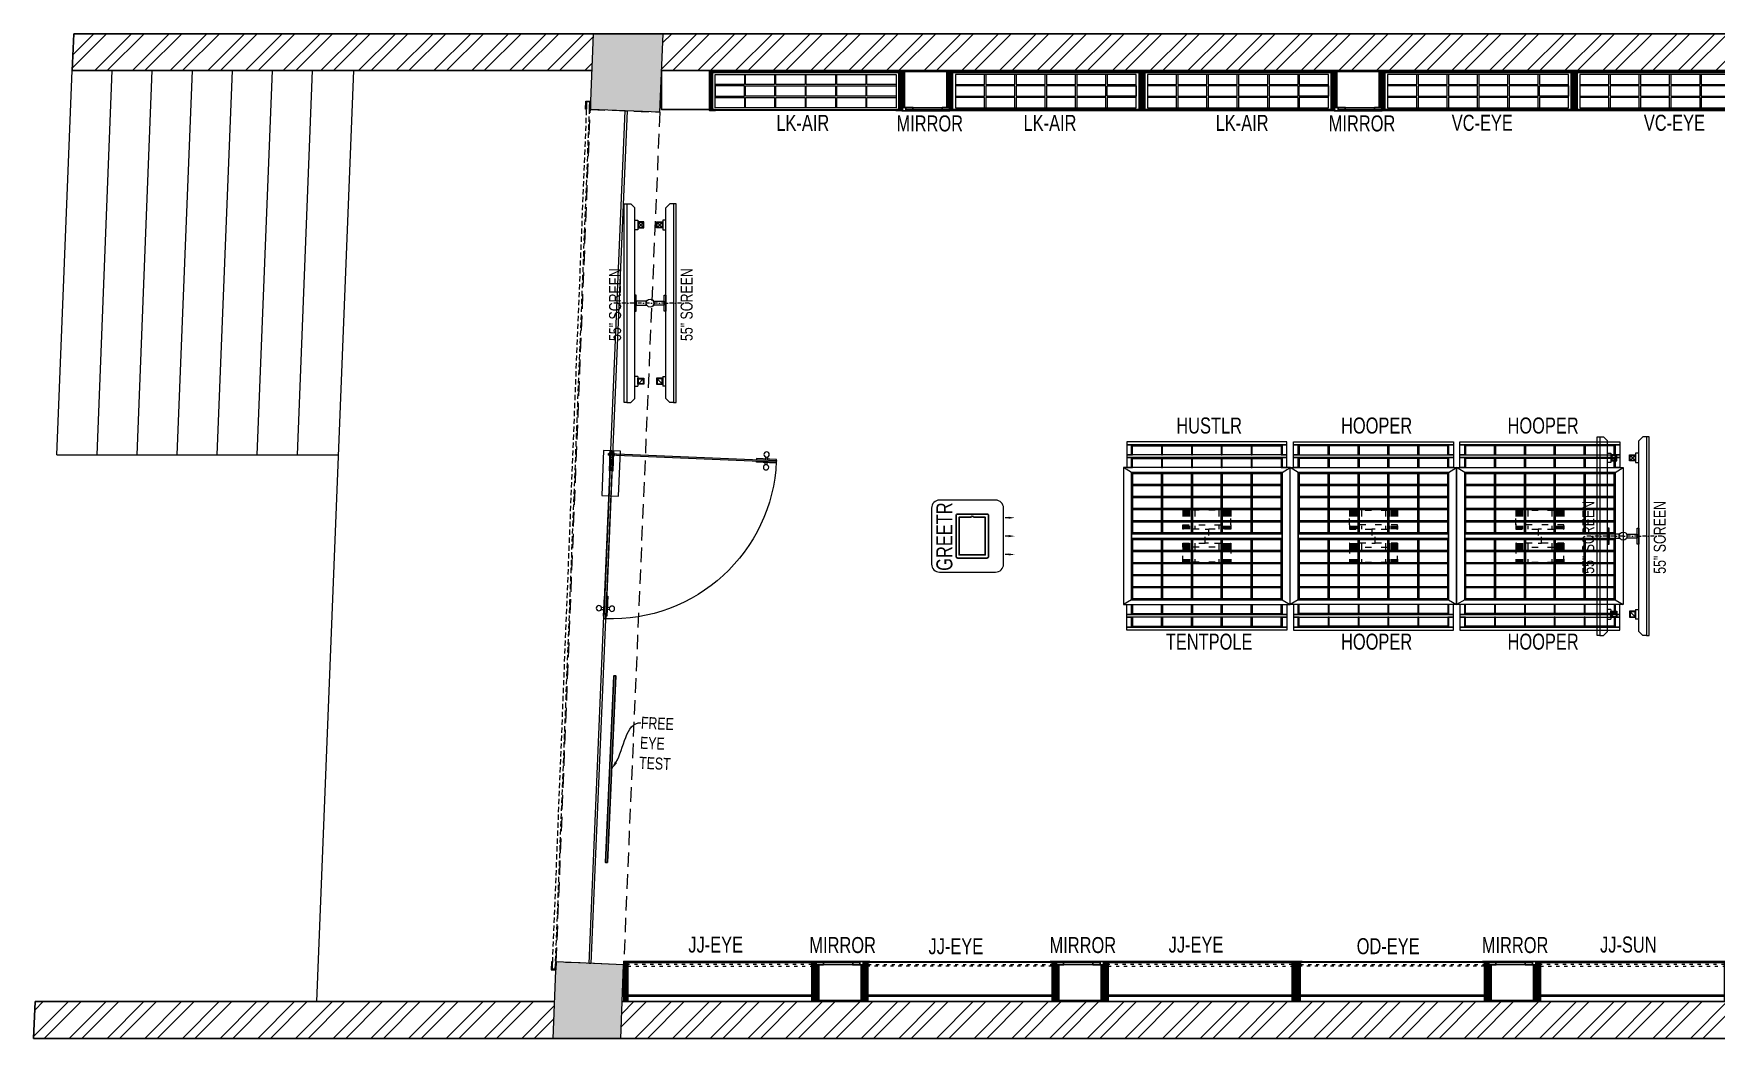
# Model space of a CAD drawing. Header units: feet. Extents: x 3569628 to 3589861, y -5468451 to -5462176.
# Drawn here: x 3569628 to 3580138, y -5468451 to -5462176 of the extents above; entities that cross this region are included whole.
import ezdxf
from ezdxf import colors
from ezdxf.entities.mleader import LeaderData, LeaderLine
from ezdxf.math import Vec2, Vec3

# ---------------------------------------------------------------- set-up
doc = ezdxf.new("R2010")
doc.units = ezdxf.units.FT
doc.header["$LTSCALE"] = 33
doc.header["$MEASUREMENT"] = 0
for name, pattern in [('a_p6_plan_L18$0$HIDDEN', [0.375, 0.25, -0.125]), ('ACAD_ISO03W100', [30, 12, -18]), ('DASHDOT2', [0.5, 0.25, -0.125, 0, -0.125]), ('HIDDENX2', [0.75, 0.5, -0.25])]:
    doc.linetypes.add(name, pattern=pattern)
for name, color, linetype, lineweight in [('A-Glazing', 4, 'Continuous', 20), ('A-shutter', 8, 'Continuous', 18), ('A-WALL HATCH', 251, 'Continuous', 0), ('beam', 90, 'Continuous', 9), ('Column', 243, 'Continuous', 9), ('column hatch', 5, 'Continuous', 0), ('Glazing', 141, 'Continuous', 15), ('LENS-DIM', 252, 'Continuous', 5), ('LENS-PARTITION', 21, 'Continuous', 25), ('LENS-TEXT', 31, 'Continuous', 5), ('LENS_DIMENSION', 193, 'Continuous', 0), ('LENS_TEXT', 31, 'Continuous', 5), ('LK-EQPMT', 3, 'Continuous', 18), ('LK-FF&E FLOOR', 1, 'Continuous', 9), ('LK-FF&E WALL', 1, 'Continuous', 9), ('LK-IT', 3, 'Continuous', 18), ('LN-ELEVATION-1', 81, 'Continuous', 25), ('LN-ELEVATION-2', 103, 'Continuous', 20), ('LN-ELEVATION-3', 125, 'Continuous', 18), ('LN-ELEVATION-4', 145, 'Continuous', 13), ('LN-ELEVATION-5', 167, 'Continuous', 5), ('LN-HATCH', 251, 'Continuous', 0), ('PLANO-TXT', 252, 'Continuous', 5), ('rolling shutter', 1, 'Continuous', 5), ('Steps', 4, 'Continuous', 9)]:
    doc.layers.add(name, color=color, linetype=linetype, lineweight=lineweight)
doc.layers.add('A-WALL', color=1, linetype='Continuous')
doc.styles.add('LK TXT', font='GILC____.TTF', dxfattribs={"height": 100})
doc.styles.get("Standard").update_dxf_attribs({"font": 'GILC____.TTF'})
pattern_1 = [(45, (-3489110.86, 5472592.8), (-117.733279, 117.733279), []), (45, (-3489032.37, 5472592.8), (-117.733279, 117.733279), [])]
pattern_2 = [(45, (7858054.0837, 3504049.203), (-4.4901280605, 4.4901280605), [])]

# ---------------------------------------------------------------- blocks, each defined once
blk = doc.blocks.new('*U44')
at = {"layer": 'A-shutter', "color": 5, "ltscale": 10}
for points in [[(41037961, -1561539), (41037961, -1561544), (41037916, -1561544), (41037916, -1561564), (41037961, -1561564), (41037961, -1561569), (41037911, -1561569), (41037911, -1561539)], [(41043291, -1561539), (41043291, -1561544), (41043336, -1561544), (41043336, -1561564), (41043291, -1561564), (41043291, -1561569), (41043341, -1561569), (41043341, -1561539)]]:
    blk.add_lwpolyline(points, close=True, dxfattribs=at)
at = {"layer": 'A-shutter', "color": 5, "linetype": 'HIDDENX2', "ltscale": 2}
blk.add_lwpolyline([(41037916, -1561544), (41037916, -1561564), (41043336, -1561564), (41043336, -1561544)], close=True, dxfattribs=at)
blk = doc.blocks.new('A$C97deccbb')
at = {"layer": 'A-WALL HATCH'}
h = blk.add_hatch(dxfattribs=at)
h.set_pattern_fill('ANSI32', color=256, scale=444)
h.set_pattern_definition(pattern_1)
h.paths.add_polyline_path([(-16497, 6045), (-16487, 6275), (-19733, 6275), (-19742, 6045)])
h.paths.add_polyline_path([(-16738, 0), (-16728, 230), (-19974, 230), (-19983, 0)])
h = blk.add_hatch(dxfattribs=at)
h.set_pattern_fill('ANSI32', color=256, scale=444)
h.set_pattern_definition(pattern_1)
h.paths.add_polyline_path([(11, 6045), (-221, 230), (-1412, 230), (-1412, 230), (-3884, 230), (-16307, 230), (-16316, 0), (0, 0), (250, 6275), (-16052, 6275), (-16061, 6045)])
at = {"layer": 'column hatch'}
h = blk.add_hatch(color=251, dxfattribs=at)
h.dxf.hatch_style = 1
h.paths.add_polyline_path([(-16316, 0), (-16298, 460), (-16719, 477), (-16738, 0)])
h.paths.add_polyline_path([(-16052, 6275), (-16487, 6275), (-16506, 5802), (-16072, 5785)])
at = {"layer": 'A-WALL'}
for p, q in [((-19742, 6045), (-19733, 6275)), ((-19733, 6275), (250, 6275)), ((-19742, 6045), (-16497, 6045)), ((-16061, 6045), (11, 6045)), ((-19983, 0), (-19974, 230)), ((-19974, 230), (-16728, 230)), ((-16307, 230), (-221, 230)), ((-19983, 0), (0, 0))]:
    blk.add_line(p, q, dxfattribs=at)
at = {"layer": 'beam', "linetype": 'a_p6_plan_L18$0$HIDDEN', "lineweight": 5, "ltscale": 11}
blk.add_lwpolyline([(-16072, 5785), (-16298, 460), (-16719, 477), (-16506, 5802)], close=True, dxfattribs=at)
at = {"layer": 'Column'}
for p, q in [((-16506, 5802), (-16487, 6275)), ((-16072, 5785), (-16052, 6275)), ((-16072, 5785), (-16506, 5802)), ((-16738, 0), (-16719, 477)), ((-16298, 460), (-16719, 477)), ((-16316, 0), (-16298, 460))]:
    blk.add_line(p, q, dxfattribs=at)
at = {"layer": 'Steps'}
for p, q in [((-19838, 3645), (-19742, 6045)), ((-19587, 3645), (-19492, 6045)), ((-19337, 3645), (-19242, 6045)), ((-19087, 3645), (-18991, 6045)), ((-18837, 3645), (-18741, 6045)), ((-18587, 3645), (-18491, 6045)), ((-18336, 3645), (-18241, 6045)), ((-18214, 230), (-17983, 6045)), ((-19838, 3645), (-18078, 3645))]:
    blk.add_line(p, q, dxfattribs=at)
at = {"layer": 'rolling shutter', "color": 2, "rotation": 267.7183126537516}
blk.add_blockref('*U44', (3177616, 40949059), dxfattribs=at)
blk = doc.blocks.new('Entrance Door')
at = {"layer": 'Glazing', "ltscale": 111}
blk.add_hatch(color=256, dxfattribs=at).paths.add_polyline_path([(18, -35), (18, -1235), (30, -1235), (30, -35)])
at = {"layer": 'Glazing'}
for p, q in [((30, -54), (18, -66)), ((1118, -31), (1118, -54)), ((1118, -89), (1118, -66)), ((1133, -31), (1133, -54)), ((1133, -89), (1133, -66))]:
    blk.add_line(p, q, dxfattribs=at)
at = {"layer": 'Glazing', "ltscale": 44}
for p, q in [((-5, -1156), (18, -1156)), ((-5, -1171), (18, -1171)), ((53, -1156), (30, -1156)), ((53, -1171), (30, -1171))]:
    blk.add_line(p, q, dxfattribs=at)
at = {"layer": 'Glazing'}
for points in [[(320, -120), (0, -120), (0, 0), (320, 0)], [(0, -54), (142, -54), (142, -47), (0, -47)], [(0, -66), (142, -66), (142, -74), (0, -74)], [(1181, -54), (1038, -54), (1038, -47), (1181, -47)], [(1181, -66), (1038, -66), (1038, -74), (1181, -74)]]:
    blk.add_lwpolyline(points, close=True, dxfattribs=at)
at = {"layer": 'Glazing', "ltscale": 222}
blk.add_lwpolyline([(-2, -66), (1199, -66), (1199, -54), (-2, -54)], close=True, dxfattribs=at)
at = {"layer": 'Glazing', "ltscale": 111}
blk.add_lwpolyline([(18, -35), (18, -1235), (30, -1235), (30, -35)], close=True, dxfattribs=at)
at = {"layer": 'Glazing', "ltscale": 44}
for points in [[(18, -1093), (18, -1235), (10, -1235), (10, -1093)], [(30, -1093), (30, -1235), (37, -1235), (37, -1093)]]:
    blk.add_lwpolyline(points, close=True, dxfattribs=at)
at = {"layer": 'Glazing'}
for centre, radius in [((1125, -14), 19), ((24, -59), 19.8), ((1125, -107), 19)]:
    blk.add_circle(centre, radius, dxfattribs=at)
at = {"layer": 'Glazing', "ltscale": 44}
for centre in [(-22, -1164), (70, -1164)]:
    blk.add_circle(centre, 19, dxfattribs=at)
at = {"layer": 'Glazing', "ltscale": 222}
blk.add_arc((24, -60), 1175, 270, 359.9996, dxfattribs=at)
blk = doc.blocks.new('MIRROR')
at = {"layer": 'LN-HATCH', "ltscale": 0.5}
h = blk.add_hatch(dxfattribs=at)
h.set_pattern_fill('ANSI31', color=256, scale=2)
h.set_pattern_definition([(45, (4060433.7416, 1708720.787), (-4.4901280605, 4.4901280605), [])])
h.paths.add_polyline_path([(213, 101), (231, 101), (231, -128), (213, -128)])
h.paths.add_polyline_path([(231, 95), (495, 95), (495, 101), (231, 101)])
h.paths.add_polyline_path([(513, 101), (495, 101), (495, -128), (513, -128)])
at = {"layer": 'Defpoints'}
blk.add_lwpolyline([(513, 101), (213, 101), (213, -149), (513, -149)], close=True, dxfattribs=at)
at = {"layer": 'LN-ELEVATION-1'}
for points in [[(213, 101), (231, 101), (231, -128), (213, -128)], [(231, 95), (495, 95), (495, 101), (231, 101)], [(513, 101), (495, 101), (495, -128), (513, -128)], [(260, -142), (260, -128), (215, -128), (215, -149), (224, -149), (224, -147), (216, -147), (216, -142)], [(443, -142), (443, -128), (488, -128), (488, -149), (479, -149), (479, -147), (486, -147), (486, -142)], [(505, -149), (505, -147), (509, -147), (509, -129), (488, -129), (488, -128), (511, -128), (511, -149)]]:
    blk.add_lwpolyline(points, close=True, dxfattribs=at)
at = {"layer": 'LN-ELEVATION-2', "color": 4, "lineweight": 0}
blk.add_lwpolyline([(216, -142), (486, -142), (486, -147), (216, -147)], close=True, dxfattribs=at)
at = {"layer": 'LN-ELEVATION-2'}
blk.add_lwpolyline([(260, -142), (443, -142), (443, -128), (260, -128)], close=True, dxfattribs=at)
at = {"layer": 'LN-ELEVATION-4', "ltscale": 0.5}
blk.add_line((479, -149), (224, -149), dxfattribs=at)
blk = doc.blocks.new('JJ SH 1200')
at = {"layer": 'LN-HATCH', "ltscale": 0.5}
h = blk.add_hatch(dxfattribs=at)
h.set_pattern_fill('ANSI31', color=256, scale=2)
h.set_pattern_definition([(45, (4097187.331, 1708800.267), (-4.4901280605, 4.4901280605), [])])
h.paths.add_polyline_path([(792, 220), (792, 30), (786, 30), (786, 20), (792, 20), (792, -24), (767, -24), (767, 220)])
h.paths.add_polyline_path([(-383, 180), (767, 180), (767, 186), (-383, 186)])
h.paths.add_polyline_path([(757, -24), (757, -30), (792, -30), (792, -24)])
h.paths.add_polyline_path([(-408, 220), (-408, 30), (-402, 30), (-402, 20), (-408, 20), (-408, -24), (-383, -24), (-383, 220)])
h.paths.add_polyline_path([(-373, -24), (-373, -30), (-408, -30), (-408, -24)])
at = {"layer": 'LN-ELEVATION-1', "ltscale": 0.5}
for points in [[(-408, 220), (-408, 30), (-402, 30), (-402, 20), (-408, 20), (-408, -24), (-383, -24), (-383, 220)], [(792, 220), (792, 30), (786, 30), (786, 20), (792, 20), (792, -24), (767, -24), (767, 220)], [(-383, 180), (767, 180), (767, 186), (-383, 186)], [(-373, -24), (-373, -30), (-408, -30), (-408, -24)], [(757, -24), (757, -30), (792, -30), (792, -24)]]:
    blk.add_lwpolyline(points, close=True, dxfattribs=at)
at = {"layer": 'LN-ELEVATION-3', "ltscale": 0.5}
for p, q in [((767, 220), (-383, 220)), ((757, -24), (-373, -24)), ((-373, -30), (757, -30))]:
    blk.add_line(p, q, dxfattribs=at)
at = {"layer": 'LN-ELEVATION-4', "linetype": 'ACAD_ISO03W100', "ltscale": 0.05}
blk.add_lwpolyline([(767, 0), (-383, 0), (-383, -12), (767, -12)], close=True, dxfattribs=at)
blk = doc.blocks.new('VC HD 1200')
at = {"layer": 'LN-HATCH', "ltscale": 0.5}
h = blk.add_hatch(dxfattribs=at)
h.set_pattern_fill('ANSI31', color=256, scale=2)
h.set_pattern_definition([(45, (3760859.753, 1795248.936), (-4.490128061, 4.490128061), [])])
h.paths.add_polyline_path([(-1200, 250), (-1200, 60), (-1194, 60), (-1194, 50), (-1200, 50), (-1200, 6), (-1182, 6), (-1182, 250)])
h = blk.add_hatch(dxfattribs=at)
h.set_pattern_fill('ANSI31', color=256, scale=2)
h.set_pattern_definition(pattern_2)
h.paths.add_polyline_path([(0, 250), (0, 60), (-6, 60), (-6, 50), (0, 50), (0, 6), (-18, 6), (-18, 250)])
h = blk.add_hatch(dxfattribs=at)
h.set_pattern_fill('ANSI31', color=256, scale=2)
h.set_pattern_definition([(45, (7858047.0837, 3504049.203), (-4.4901280605, 4.4901280605), [])])
h.paths.add_polyline_path([(-1165, 6), (-1165, 0), (-1200, 0), (-1200, 6)])
h = blk.add_hatch(dxfattribs=at)
h.set_pattern_fill('ANSI31', color=256, scale=2)
h.set_pattern_definition(pattern_2)
h.paths.add_polyline_path([(-28, 6), (-28, 0), (0, 0), (0, 6)])
at = {"layer": 'LN-ELEVATION-1', "ltscale": 0.5}
for points in [[(-1200, 250), (-1200, 60), (-1194, 60), (-1194, 50), (-1200, 50), (-1200, 6), (-1182, 6), (-1182, 250)], [(-18, 238), (-1182, 238), (-1182, 244), (-18, 244)], [(0, 250), (0, 60), (-6, 60), (-6, 50), (0, 50), (0, 6), (-18, 6), (-18, 250)], [(-1165, 6), (-1165, 0), (-1200, 0), (-1200, 6)], [(-35, 6), (-35, 0), (0, 0), (0, 6)]]:
    blk.add_lwpolyline(points, close=True, dxfattribs=at)
at = {"layer": 'LN-ELEVATION-3', "ltscale": 0.5}
for p, q in [((-1182, 250), (-18, 250)), ((-1165, 6), (-35, 6)), ((-35, 0), (-1165, 0))]:
    blk.add_line(p, q, dxfattribs=at)
for points in [[(-1165, 226), (-35, 226), (-35, 18), (-1165, 18)], [(-1165, 226), (-983, 226), (-983, 162), (-1165, 162)], [(-975, 226), (-794, 226), (-794, 162), (-975, 162)], [(-786, 226), (-604, 226), (-604, 162), (-786, 162)], [(-596, 226), (-414, 226), (-414, 162), (-596, 162)], [(-406, 226), (-225, 226), (-225, 162), (-406, 162)], [(-217, 226), (-35, 226), (-35, 162), (-217, 162)], [(-1165, 90), (-983, 90), (-983, 154), (-1165, 154)], [(-975, 154), (-794, 154), (-794, 90), (-975, 90)], [(-786, 154), (-604, 154), (-604, 90), (-786, 90)], [(-596, 154), (-414, 154), (-414, 90), (-596, 90)], [(-406, 154), (-225, 154), (-225, 90), (-406, 90)], [(-217, 154), (-35, 154), (-35, 90), (-217, 90)], [(-1165, 82), (-983, 82), (-983, 18), (-1165, 18)], [(-975, 82), (-794, 82), (-794, 18), (-975, 18)], [(-786, 82), (-604, 82), (-604, 18), (-786, 18)], [(-596, 82), (-414, 82), (-414, 18), (-596, 18)], [(-406, 82), (-225, 82), (-225, 18), (-406, 18)], [(-217, 82), (-35, 82), (-35, 18), (-217, 18)]]:
    blk.add_lwpolyline(points, close=True, dxfattribs=at)
blk = doc.blocks.new('ffgd')
at = {"layer": 'LN-ELEVATION-4', "linetype": 'ACAD_ISO03W100', "ltscale": 0.1}
blk.add_lwpolyline([(0, 47), (0, -41), (-20, -41), (-20, 47)], close=True, dxfattribs=at)
at = {"layer": 'LN-ELEVATION-5', "linetype": 'ACAD_ISO03W100', "ltscale": 0.1}
for p, q in [((-160, 166), (-160, 47)), ((-160, 166), (-160, 47)), ((-159, 166), (-159, 47)), ((-159, 166), (-159, 47)), ((-158, 166), (-158, 47)), ((-158, 166), (-158, 47)), ((-157, 166), (-157, 47)), ((-156, 166), (-156, 47)), ((-154, 166), (-154, 47)), ((-151, 166), (-151, 47)), ((-146, 166), (-146, 47)), ((-141, 166), (-141, 47)), ((-135, 166), (-135, 47)), ((-128, 166), (-128, 47)), ((-120, 166), (-120, 47)), ((-111, 166), (-111, 47)), ((-102, 166), (-102, 47)), ((-85, 166), (-85, 47)), ((65, 166), (65, 47)), ((82, 166), (82, 47)), ((91, 166), (91, 47)), ((100, 166), (100, 47)), ((108, 166), (108, 47)), ((115, 166), (115, 47)), ((121, 166), (121, 47)), ((126, 166), (126, 47)), ((131, 166), (131, 47)), ((134, 166), (134, 47)), ((136, 166), (136, 47)), ((137, 166), (137, 47)), ((138, 166), (138, 47)), ((138, 166), (138, 47)), ((139, 166), (139, 47)), ((139, 166), (139, 47)), ((140, 166), (140, 47)), ((140, 166), (140, 47)), ((-160, -41), (-160, -160)), ((-160, -41), (-160, -160)), ((-159, -41), (-159, -160)), ((-159, -41), (-159, -160)), ((-158, -41), (-158, -160)), ((-158, -41), (-158, -160)), ((-157, -41), (-157, -160)), ((-156, -41), (-156, -160)), ((-154, -41), (-154, -160)), ((-151, -41), (-151, -160)), ((-146, -41), (-146, -160)), ((-141, -41), (-141, -160)), ((-135, -41), (-135, -160)), ((-128, -41), (-128, -160)), ((-120, -41), (-120, -160)), ((-111, -41), (-111, -160)), ((-102, -41), (-102, -160)), ((-85, -41), (-85, -160)), ((65, -41), (65, -160)), ((82, -41), (82, -160)), ((91, -41), (91, -160)), ((100, -41), (100, -160)), ((108, -41), (108, -160)), ((115, -41), (115, -160)), ((121, -41), (121, -160)), ((126, -41), (126, -160)), ((131, -41), (131, -160)), ((134, -41), (134, -160)), ((136, -41), (136, -160)), ((137, -41), (137, -160)), ((138, -41), (138, -160)), ((138, -41), (138, -160)), ((139, -41), (139, -160)), ((139, -41), (139, -160)), ((140, -41), (140, -160)), ((140, -41), (140, -160))]:
    blk.add_line(p, q, dxfattribs=at)
for points in [[(140, 73), (140, 166), (-160, 166), (-160, 73)], [(140, -67), (140, -160), (-160, -160), (-160, -67)]]:
    blk.add_lwpolyline(points, dxfattribs=at)
for points in [[(140, 73), (140, 47), (-160, 47), (-160, 73)], [(140, -41), (140, -67), (-160, -67), (-160, -41)]]:
    blk.add_lwpolyline(points, close=True, dxfattribs=at)
blk = doc.blocks.new('EURO 1040 x 1175')
at = {"layer": 'LN-ELEVATION-1'}
for points in [[(-470, -327), (470, -327), (470, 468), (-470, 468)], [(-470, 85), (470, 85), (470, 468), (-470, 468)], [(-283, 85), (-277, 85), (-277, 468), (-283, 468)], [(-96, 85), (-90, 85), (-90, 468), (-96, 468)], [(90, 85), (96, 85), (96, 468), (90, 468)], [(277, 85), (283, 85), (283, 468), (277, 468)], [(-470, 387), (-283, 387), (-283, 393), (-470, 393)], [(-470, 311), (-283, 311), (-283, 317), (-470, 317)], [(-277, 387), (-96, 387), (-96, 393), (-277, 393)], [(-277, 311), (-96, 311), (-96, 317), (-277, 317)], [(-90, 387), (90, 387), (90, 393), (-90, 393)], [(-90, 311), (90, 311), (90, 317), (-90, 317)], [(96, 387), (277, 387), (277, 393), (96, 393)], [(96, 311), (277, 311), (277, 317), (96, 317)], [(283, 387), (470, 387), (470, 393), (283, 393)], [(283, 311), (470, 311), (470, 317), (283, 317)], [(-470, 236), (-283, 236), (-283, 242), (-470, 242)], [(-277, 236), (-96, 236), (-96, 242), (-277, 242)], [(-90, 236), (90, 236), (90, 242), (-90, 242)], [(96, 236), (277, 236), (277, 242), (96, 242)], [(283, 236), (470, 236), (470, 242), (283, 242)], [(-470, 160), (-283, 160), (-283, 166), (-470, 166)], [(-277, 160), (-96, 160), (-96, 166), (-277, 166)], [(-90, 160), (90, 160), (90, 166), (-90, 166)], [(96, 160), (277, 160), (277, 166), (96, 166)], [(283, 160), (470, 160), (470, 166), (283, 166)], [(-470, 85), (470, 85), (470, 55), (-470, 55)], [(-470, 55), (470, 55), (470, -327), (-470, -327)], [(-283, 55), (-277, 55), (-277, -327), (-283, -327)], [(-96, 55), (-90, 55), (-90, -327), (-96, -327)], [(90, 55), (96, 55), (96, -327), (90, -327)], [(277, 55), (283, 55), (283, -327), (277, -327)], [(-470, -20), (-283, -20), (-283, -26), (-470, -26)], [(-470, -96), (-283, -96), (-283, -102), (-470, -102)], [(-277, -20), (-96, -20), (-96, -26), (-277, -26)], [(-277, -96), (-96, -96), (-96, -102), (-277, -102)], [(-90, -20), (90, -20), (90, -26), (-90, -26)], [(-90, -96), (90, -96), (90, -102), (-90, -102)], [(96, -20), (277, -20), (277, -26), (96, -26)], [(96, -96), (277, -96), (277, -102), (96, -102)], [(283, -20), (470, -20), (470, -26), (283, -26)], [(283, -96), (470, -96), (470, -102), (283, -102)], [(-470, -171), (-283, -171), (-283, -177), (-470, -177)], [(-277, -171), (-96, -171), (-96, -177), (-277, -177)], [(-90, -171), (90, -171), (90, -177), (-90, -177)], [(96, -171), (277, -171), (277, -177), (96, -177)], [(283, -171), (470, -171), (470, -177), (283, -177)], [(-470, -246), (-283, -246), (-283, -252), (-470, -252)], [(-277, -246), (-96, -246), (-96, -252), (-277, -252)], [(-90, -246), (90, -246), (90, -252), (-90, -252)], [(96, -246), (277, -246), (277, -252), (96, -252)], [(283, -246), (470, -246), (470, -252), (283, -252)]]:
    blk.add_lwpolyline(points, close=True, dxfattribs=at)
for points in [[(-283, 462), (-464, 462), (-464, 317)], [(-96, 462), (-277, 462)], [(90, 462), (-90, 462)], [(277, 462), (96, 462)], [(464, 317), (464, 462), (283, 462)], [(-464, 311), (-464, 242)], [(-464, 236), (-464, 166)], [(464, 242), (464, 311)], [(464, 166), (464, 236)], [(-464, 160), (-464, 91), (-283, 91)], [(283, 91), (464, 91), (464, 160)], [(-464, -20), (-464, 49), (-283, 49)], [(-277, 91), (-96, 91)], [(-277, 49), (-96, 49)], [(-90, 91), (90, 91)], [(-90, 49), (90, 49)], [(96, 91), (277, 91)], [(96, 49), (277, 49)], [(283, 49), (464, 49), (464, -20)], [(-464, -96), (-464, -26)], [(-464, -171), (-464, -102)], [(464, -26), (464, -96)], [(464, -102), (464, -171)], [(-283, -321), (-464, -321), (-464, -177)], [(464, -177), (464, -321), (283, -321)], [(-96, -321), (-277, -321)], [(90, -321), (-90, -321)], [(277, -321), (96, -321)]]:
    blk.add_lwpolyline(points, dxfattribs=at)
at = {"layer": 'LN-ELEVATION-2'}
blk.add_lwpolyline([(-520, -357), (520, -357), (520, 498), (-520, 498)], close=True, dxfattribs=at)
for points in [[(-470, 468), (-520, 498)], [(470, 468), (520, 498)], [(-470, -327), (-520, -357)], [(470, -327), (520, -357)]]:
    blk.add_lwpolyline(points, dxfattribs=at)
at = {"layer": 'LN-ELEVATION-3'}
for points in [[(-500, 560), (500, 560), (500, 578), (-500, 578)], [(-500, 498), (-470, 498), (-470, 560), (-500, 560)], [(470, 498), (500, 498), (500, 560), (470, 560)], [(-500, -357), (-470, -357), (-470, -419), (-500, -419)], [(-500, -419), (500, -419), (500, -437), (-500, -437)], [(470, -357), (500, -357), (500, -419), (470, -419)]]:
    blk.add_lwpolyline(points, close=True, dxfattribs=at)
at = {"layer": 'LN-ELEVATION-4'}
for points in [[(-500, 640), (500, 640), (500, 658), (-500, 658)], [(-500, 578), (-470, 578), (-470, 640), (-500, 640)], [(470, 578), (500, 578), (500, 640), (470, 640)], [(-470, 498), (-464, 498), (-464, 560), (-470, 560)], [(-464, 554), (-283, 554), (-283, 560), (-464, 560)], [(-283, 498), (-277, 498), (-277, 560), (-283, 560)], [(-277, 554), (-96, 554), (-96, 560), (-277, 560)], [(-96, 498), (-90, 498), (-90, 560), (-96, 560)], [(-90, 554), (90, 554), (90, 560), (-90, 560)], [(90, 498), (96, 498), (96, 560), (90, 560)], [(96, 554), (277, 554), (277, 560), (96, 560)], [(277, 498), (283, 498), (283, 560), (277, 560)], [(283, 554), (464, 554), (464, 560), (283, 560)], [(464, 498), (470, 498), (470, 560), (464, 560)], [(-470, -357), (-464, -357), (-464, -419), (-470, -419)], [(-464, -413), (-283, -413), (-283, -419), (-464, -419)], [(-283, -357), (-277, -357), (-277, -419), (-283, -419)], [(-277, -413), (-96, -413), (-96, -419), (-277, -419)], [(-96, -357), (-90, -357), (-90, -419), (-96, -419)], [(-90, -413), (90, -413), (90, -419), (-90, -419)], [(90, -357), (96, -357), (96, -419), (90, -419)], [(96, -413), (277, -413), (277, -419), (96, -419)], [(277, -357), (283, -357), (283, -419), (277, -419)], [(283, -413), (464, -413), (464, -419), (283, -419)], [(464, -357), (470, -357), (470, -419), (464, -419)], [(-500, -437), (-470, -437), (-470, -499), (-500, -499)], [(-500, -499), (500, -499), (500, -517), (-500, -517)], [(470, -437), (500, -437), (500, -499), (470, -499)]]:
    blk.add_lwpolyline(points, close=True, dxfattribs=at)
at = {"layer": 'LN-ELEVATION-5'}
for points in [[(-470, 578), (-464, 578), (-464, 640), (-470, 640)], [(-464, 634), (-283, 634), (-283, 640), (-464, 640)], [(-283, 578), (-277, 578), (-277, 640), (-283, 640)], [(-277, 634), (-96, 634), (-96, 640), (-277, 640)], [(-96, 578), (-90, 578), (-90, 640), (-96, 640)], [(-90, 634), (90, 634), (90, 640), (-90, 640)], [(90, 578), (96, 578), (96, 640), (90, 640)], [(96, 634), (277, 634), (277, 640), (96, 640)], [(277, 578), (283, 578), (283, 640), (277, 640)], [(283, 634), (464, 634), (464, 640), (283, 640)], [(464, 578), (470, 578), (470, 640), (464, 640)], [(-470, -437), (-464, -437), (-464, -499), (-470, -499)], [(-464, -493), (-283, -493), (-283, -499), (-464, -499)], [(-283, -437), (-277, -437), (-277, -499), (-283, -499)], [(-277, -493), (-96, -493), (-96, -499), (-277, -499)], [(-96, -437), (-90, -437), (-90, -499), (-96, -499)], [(-90, -493), (90, -493), (90, -499), (-90, -499)], [(90, -437), (96, -437), (96, -499), (90, -499)], [(96, -493), (277, -493), (277, -499), (96, -499)], [(277, -437), (283, -437), (283, -499), (277, -499)], [(283, -493), (464, -493), (464, -499), (283, -499)], [(464, -437), (470, -437), (470, -499), (464, -499)]]:
    blk.add_lwpolyline(points, close=True, dxfattribs=at)
at = {"layer": 'LENS-DIM'}
blk.add_blockref('ffgd', (10, 67), dxfattribs=at)
blk = doc.blocks.new('GREETR 450x450')
at = {"layer": 'LN-ELEVATION-1', "linetype": 'ByBlock', "lineweight": -2}
for p, q in [((481, 340), (461, 340)), ((481, 225), (461, 225)), ((481, 110), (461, 110))]:
    blk.add_line(p, q, dxfattribs=at)
at = {"layer": 'LN-ELEVATION-1'}
for points in [[(356, 98), (356, 352, 0.414214), (346, 362), (164, 362, 0.414214), (154, 352), (154, 98, 0.414214), (164, 88), (346, 88, 0.414214)], [(264, 343), (336, 343), (336, 108), (172, 108), (172, 343), (245, 343, 0.327538), (247, 344, -0.733799), (262, 344, 0.327538)]]:
    blk.add_lwpolyline(points, format="xyb", close=True, dxfattribs=at)
at = {"layer": 'LN-ELEVATION-1', "linetype": 'ByBlock', "lineweight": -2}
for points in [[(481, 346), (481, 333), (521, 340)], [(481, 232), (481, 218), (521, 225)], [(481, 117), (481, 104), (521, 110)]]:
    blk.add_solid(points, dxfattribs=at)
at = {"layer": 'LN-ELEVATION-2'}
blk.add_lwpolyline([(50, 0), (400, 0, 0.414214), (450, 50), (450, 400, 0.414214), (400, 450), (50, 450, 0.414214), (0, 400), (0, 50, 0.414214)], format="xyb", close=True, dxfattribs=at)
at = {"layer": 'LENS-TEXT', "color": 0, "linetype": 'Continuous', "ltscale": 3, "insert": (81, 222), "char_height": 100, "attachment_point": 5, "rotation": 90, "style": 'LK TXT'}
blk.add_mtext_dynamic_manual_height_columns('GREETR', width=353.06, gutter_width=0.5, heights=[0], dxfattribs=at)
blk = doc.blocks.new('55INCH')
at = {"layer": 'LK-EQPMT', "ltscale": 12}
for p, q in [((2111559, 1135690), (2111583, 1135690)), ((2111583, 1135690), (2111608, 1135666)), ((2111608, 1134474), (2111608, 1135666)), ((2111608, 1135588), (2111627, 1135588)), ((2111627, 1135529), (2111608, 1135529)), ((2111627, 1135588), (2111627, 1135529)), ((2111627, 1134611), (2111608, 1134611)), ((2111608, 1134552), (2111627, 1134552)), ((2111627, 1134611), (2111627, 1134552)), ((2111559, 1134449), (2111583, 1134449)), ((2111583, 1134449), (2111608, 1134474))]:
    blk.add_line(p, q, dxfattribs=at)
at = {"layer": 'LK-EQPMT'}
for p, q in [((2111662, 1135543), (2111631, 1135574)), ((2111662, 1135574), (2111631, 1135543)), ((2111662, 1134597), (2111631, 1134566))]:
    blk.add_line(p, q, dxfattribs=at)
at = {"layer": 'LK-EQPMT', "ltscale": 12}
blk.add_lwpolyline([(2111543, 1135690), (2111559, 1135690), (2111559, 1134449), (2111543, 1134449)], close=True, dxfattribs=at)
at = {"layer": 'LK-EQPMT'}
for points in [[(2111627, 1135578), (2111627, 1135540), (2111665, 1135540), (2111665, 1135578)], [(2111631, 1135574), (2111631, 1135543), (2111662, 1135543), (2111662, 1135574)], [(2111627, 1134563), (2111627, 1134601), (2111665, 1134601), (2111665, 1134563)], [(2111631, 1134566), (2111631, 1134597), (2111662, 1134597), (2111662, 1134566)]]:
    blk.add_lwpolyline(points, close=True, dxfattribs=at)

msp = doc.modelspace()

# ---------------------------------------------------------------- linework, layer by layer
msp.add_lwpolyline([(3573212, -5467353), (3573264, -5466186), (3573252, -5466186), (3573200, -5467353)], close=True)
at = {"layer": 'A-Glazing'}
msp.add_lwpolyline([(3573335, -5462658), (3573109, -5467983), (3573097, -5467983), (3573323, -5462657)], close=True, dxfattribs=at)
at = {"layer": 'LENS-PARTITION'}
msp.add_lwpolyline([(3573850, -5462650), (3573550, -5462650), (3573550, -5462406), (3573850, -5462406)], close=True, dxfattribs=at)
at = {"layer": 'LK-IT', "color": 1, "linetype": 'DASHDOT2', "ltscale": 3}
for p, q in [((3573723, -5463859), (3573234, -5463859)), ((3579800, -5465314), (3579311, -5465314))]:
    msp.add_line(p, q, dxfattribs=at)
at = {"layer": 'LK-IT'}
for points in [[(3573381, -5463809), (3573381, -5463909), (3573391, -5463909), (3573391, -5463809)], [(3573576, -5463809), (3573576, -5463909), (3573566, -5463909), (3573566, -5463809)], [(3579459, -5465264), (3579459, -5465364), (3579469, -5465364), (3579469, -5465264)], [(3579653, -5465264), (3579653, -5465364), (3579643, -5465364), (3579643, -5465264)]]:
    msp.add_lwpolyline(points, close=True, dxfattribs=at)
for points in [[(3573457, -5463847), (3573391, -5463847), (3573391, -5463872), (3573457, -5463872, -0.267949), (3573457, -5463847, 1)], [(3573500, -5463847), (3573566, -5463847), (3573566, -5463872), (3573500, -5463872, 0.267949), (3573500, -5463847, -1)], [(3579534, -5465301), (3579469, -5465301), (3579469, -5465326), (3579534, -5465326, -0.267949), (3579534, -5465301, 1)], [(3579578, -5465301), (3579643, -5465301), (3579643, -5465326), (3579578, -5465326, 0.267949), (3579578, -5465301, -1)]]:
    msp.add_lwpolyline(points, format="xyb", dxfattribs=at)
at = {"layer": 'LK-IT', "color": 1}
for centre in [(3573479, -5463859), (3579556, -5465314)]:
    msp.add_circle(centre, 25, dxfattribs=at)

# ---------------------------------------------------------------- block references
at = {"layer": 'A-Glazing', "xscale": -0.8748404702498984, "yscale": 0.8748404702498984, "zscale": 0.8748404702498984, "rotation": 87.56780642824884}
msp.add_blockref('Entrance Door', (3573188, -5464780), dxfattribs=at)
at = {"layer": 'LENS_DIMENSION'}
msp.add_blockref('A$C97deccbb', (3589611, -5468451), dxfattribs=at)
at = {"layer": 'LK-FF&E FLOOR'}
for name, p in [('EURO 1040 x 1175', (3576956, -5465384)), ('GREETR 450x450', (3575236, -5465539))]:
    msp.add_blockref(name, p, dxfattribs=at)
at = {"layer": 'LK-FF&E FLOOR', "xscale": -1}
for p in [(3577996, -5465384), (3579036, -5465384)]:
    msp.add_blockref('EURO 1040 x 1175', p, dxfattribs=at)
at = {"layer": 'LK-FF&E WALL'}
msp.add_blockref('VC HD 1200', (3575050, -5462656), dxfattribs=at)
at = {"layer": 'LK-FF&E WALL', "xscale": -1}
for name, p in [('MIRROR', (3575563, -5462508)), ('VC HD 1200', (3575350, -5462656)), ('VC HD 1200', (3576550, -5462656)), ('MIRROR', (3578263, -5462508)), ('VC HD 1200', (3578050, -5462656)), ('VC HD 1200', (3579250, -5462656))]:
    msp.add_blockref(name, p, dxfattribs=at)
at = {"layer": 'LK-FF&E WALL', "rotation": 180.0000000005988}
for p in [(3574106, -5468001), (3577106, -5468001), (3579806, -5468001)]:
    msp.add_blockref('JJ SH 1200', p, dxfattribs=at)
at = {"layer": 'LK-FF&E WALL', "xscale": -1, "rotation": 180}
for name, p in [('MIRROR', (3574301, -5468120)), ('JJ SH 1200', (3575222, -5468001)), ('MIRROR', (3575801, -5468120)), ('JJ SH 1200', (3577922, -5468001)), ('MIRROR', (3578501, -5468120))]:
    msp.add_blockref(name, p, dxfattribs=at)
at = {"layer": 'LK-IT'}
for p in [(1461774, -6598929), (1467851, -6600384)]:
    msp.add_blockref('55INCH', p, dxfattribs=at)
at = {"layer": 'LK-IT', "xscale": -1}
for p in [(5685184, -6598929), (5691261, -6600384)]:
    msp.add_blockref('55INCH', p, dxfattribs=at)

# ---------------------------------------------------------------- texts
at = {"layer": 'LENS-TEXT', "color": 0, "linetype": 'Continuous', "ltscale": 3, "char_height": 75, "width": 783.96, "attachment_point": 5, "rotation": 90, "style": 'LK TXT'}
for insert in [(3573260, -5463868), (3573707, -5463868), (3579338, -5465322), (3579785, -5465322)]:
    msp.add_mtext('\\pt225;55" SCREEN', dxfattribs=dict(at, insert=insert))
at = {"layer": 'LENS_TEXT', "linetype": 'Continuous', "ltscale": 3, "char_height": 100, "width": 324.47, "attachment_point": 5, "style": 'LK TXT'}
for insert in [(3575225, -5462737, -23744), (3577925, -5462737, -23744), (3574681, -5467869, -23744), (3576181, -5467869, -23744), (3578881, -5467869, -23744)]:
    msp.add_mtext('{\\C7;MIRROR}', dxfattribs=dict(at, insert=insert))
at = {"layer": 'PLANO-TXT', "linetype": 'Continuous', "ltscale": 3, "char_height": 100, "width": 149.55, "attachment_point": 5, "style": 'LK TXT'}
for s, insert in [('LK-AIR', (3574432, -5462733, -23744)), ('LK-AIR', (3575976, -5462733, -23744)), ('LK-AIR', (3577176, -5462733, -23744)), ('VC-EYE', (3578676, -5462733, -23744)), ('VC-EYE', (3579876, -5462733, -23744)), ('HUSTLR', (3576970, -5464624, -23744)), ('HOOPER', (3578016, -5464624, -23744)), ('HOOPER', (3579056, -5464624, -23744)), ('TENTPOLE', (3576970, -5465974, -23744)), ('HOOPER', (3578016, -5465974, -23744)), ('HOOPER', (3579056, -5465974, -23744)), ('JJ-EYE', (3573888, -5467866, -23744)), ('JJ-EYE', (3575388, -5467876, -23744)), ('JJ-EYE', (3576888, -5467866, -23744)), ('OD-EYE', (3578088, -5467876, -23744)), ('JJ-SUN', (3579588, -5467866, -23744))]:
    msp.add_mtext(s, dxfattribs=dict(at, insert=insert))

# ---------------------------------------------------------------- leaders
at = {"layer": 'LENS_TEXT', "color": 1, "linetype": 'Continuous', "ltscale": 3}
ml = msp.add_multileader_mtext('Standard', dxfattribs=at)
ml.set_content('{\\C256;FREE EYE TEST}', color=1)
ml.set_leader_properties(color=256, linetype='ByLayer', lineweight=-1)
ml.build(insert=Vec2(0, 0))
ml.multileader.update_dxf_attribs({"leader_type": 2, "dogleg_length": 0.36, "arrow_head_size": 50})
ctx = ml.context
ctx.base_point, ctx.char_height, ctx.arrow_head_size, ctx.landing_gap_size, ctx.plane_origin, ctx.plane_x_axis, ctx.plane_y_axis = Vec3(3573421, -5466480), 75, 50, 0.09, Vec3(3572206, -5465061), Vec3(0.998989, -0.04495), Vec3(0.04495, 0.998989)
notes = []
notes.append((ctx, [(0, (1, 1, 0), (3573421, -5466480), (0.998989, -0.04495), 0.36, [(1, [(3573238, -5466770)], 0, [])])]))
ctx.mtext.insert, ctx.mtext.text_direction, ctx.mtext.rotation, ctx.mtext.width, ctx.mtext.flow_direction = Vec3(3573423, -5466442), Vec3(0.998989, -0.04495), 6.23822, 354.24, 5
for ctx, leaders in notes:
    for number, flags, end, landing, length, lines in leaders:
        leader = LeaderData()
        leader.index, (leader.has_last_leader_line, leader.has_dogleg_vector, leader.attachment_direction) = number, flags
        leader.last_leader_point, leader.dogleg_vector, leader.dogleg_length = Vec3(end), Vec3(landing), length
        for number, points, colour, breaks in lines:
            line = LeaderLine()
            line.index, line.vertices, line.color, line.breaks = number, Vec3.list(points), colors.encode_raw_color(colour), breaks
            leader.lines.append(line)
        ctx.leaders.append(leader)

doc.saveas('drawing.dxf')
